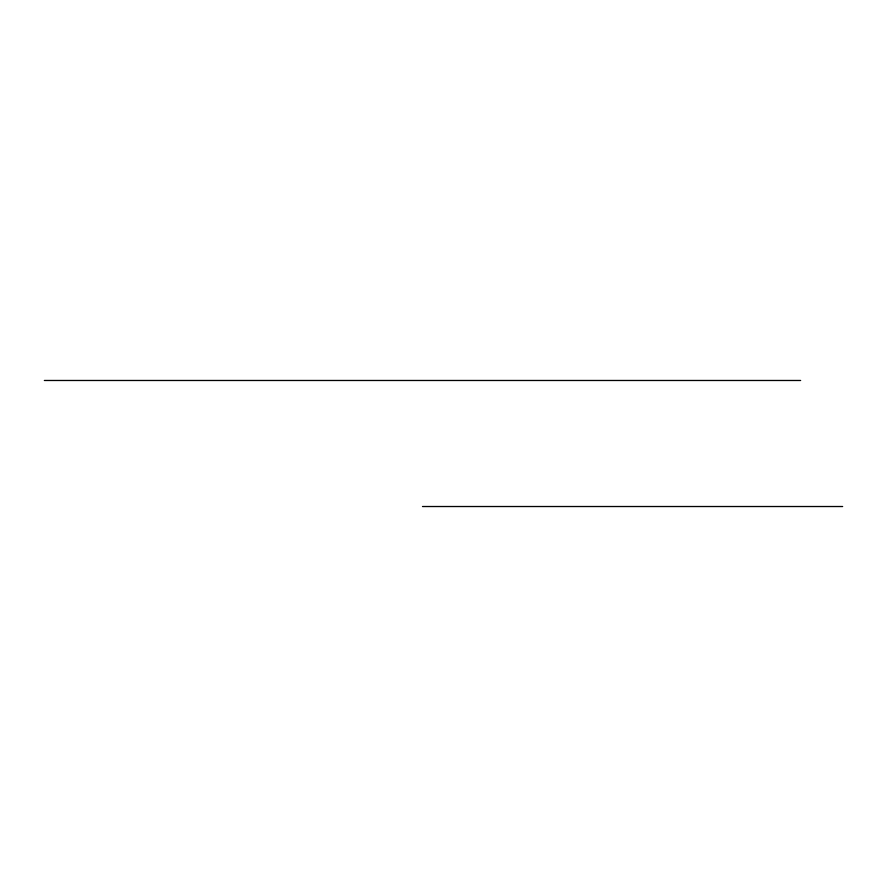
<?xml version="1.0" encoding="UTF-8"?>
<svg xmlns="http://www.w3.org/2000/svg" width="887" height="887" viewBox="0 0 887 887"><rect width="100%" height="100%" fill="white"/><g stroke="black" fill="none" stroke-linecap="round" stroke-linejoin="round"><path stroke-width="1.33" d="M44.35 380.479L800.639 380.479M422.489 506.521L842.65 506.521"/></g></svg>
